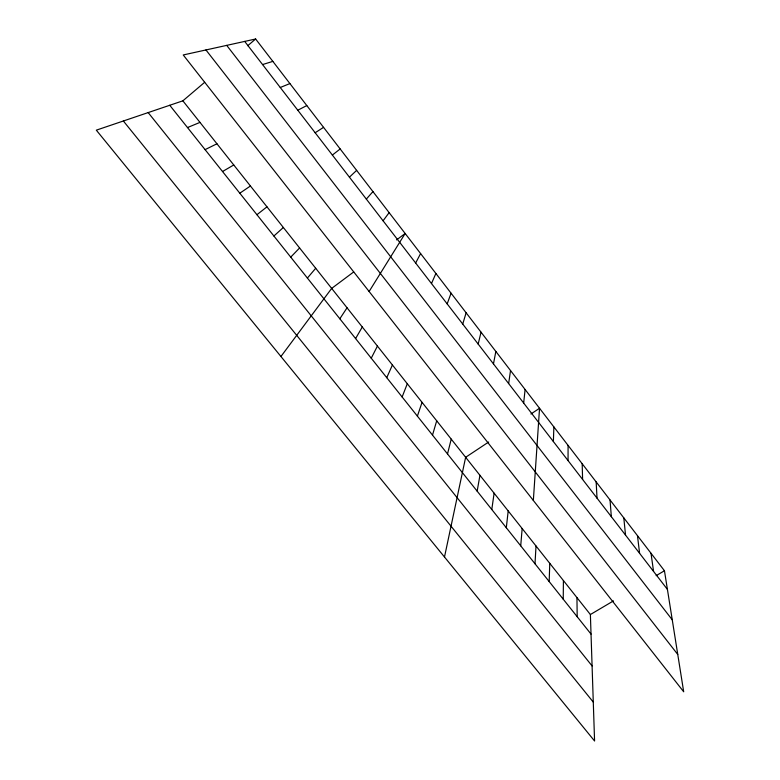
<?xml version="1.0" encoding="UTF-8"?>
<svg xmlns="http://www.w3.org/2000/svg" width="780" height="780" viewBox="0 0 780 780"><rect width="100%" height="100%" fill="white"/><g stroke="black" fill="none" stroke-linecap="round" stroke-linejoin="round"><path stroke-width="1.17" d="M568.054 460.59L568.084 445.399M563.238 599.206L563.413 580.534M553.381 441.568L553.868 426.913M549.178 581.558L549.764 563.335M535.002 563.764L536.016 546.01M533.344 500.477L539.536 408.281L530.936 413.985M520.718 545.825L522.161 528.538M523.673 403.055L525.096 389.493M506.308 527.748L508.199 510.939M491.79 509.516L494.12 493.194M508.638 383.565L510.529 370.549M477.155 491.147L479.944 475.312M493.467 363.899L495.846 351.458M444.493 557.008L465.64 457.294L488.651 442.026M478.169 344.068L481.046 332.202M447.515 453.94L451.23 439.12M432.51 435.103L436.702 420.81M462.735 324.061L466.118 312.79M417.388 416.12L422.058 402.353M447.174 303.888L451.074 293.212M402.129 396.971L407.296 383.74M431.486 283.54L435.893 273.468M386.753 377.666L392.418 364.981M371.241 358.205L377.423 346.076M415.652 263.016L420.595 253.568M355.602 338.569L362.29 327.005M369.115 291.496L405.161 233.493L396.601 239.889M339.836 318.776L347.051 307.788M383.077 220.798L389.123 212.638M280.936 356.499L331.675 288.405L353.701 271.947M307.398 278.06L315.705 268.271M366.337 199.085L372.947 191.597M290.726 257.127L299.598 247.972M349.43 177.167L356.635 170.371M273.897 236.008L283.354 227.487M182.871 100.825L590.382 614.542L594.575 741L96.311 130.162L182.871 100.825L204.662 82.309M247.757 45.698L255.635 39L664.453 570.755L683.69 691.782L183.232 54.961L255.635 39M256.932 214.705L266.965 206.836M332.377 155.064L340.168 148.96M239.801 193.206L250.439 186.001M315.159 132.746L323.564 127.355M590.382 614.542L613.46 600.902M656.155 575.659L664.453 570.755M222.524 171.522L233.766 164.98M297.794 110.224L306.803 105.563M205.091 149.633L216.947 143.783M187.502 127.549L199.982 122.392M280.264 87.496L289.897 83.577M262.567 64.564L272.844 61.386M123.367 120.997L593.288 702.107M148.171 112.583L592.088 665.935M169.748 105.271L591.025 634.091M205.939 49.949L677.752 654.449M226.707 45.377L672.253 619.817M244.705 41.408L667.417 589.397M651.008 553.274L653.572 571.447M637.465 535.645L639.6 553.342M623.805 517.881L625.531 535.1M610.038 499.98L611.335 516.701M596.164 481.933L597.022 498.147M582.182 463.739L582.601 479.447M576.947 597.607L577.19 616.717"/></g></svg>
